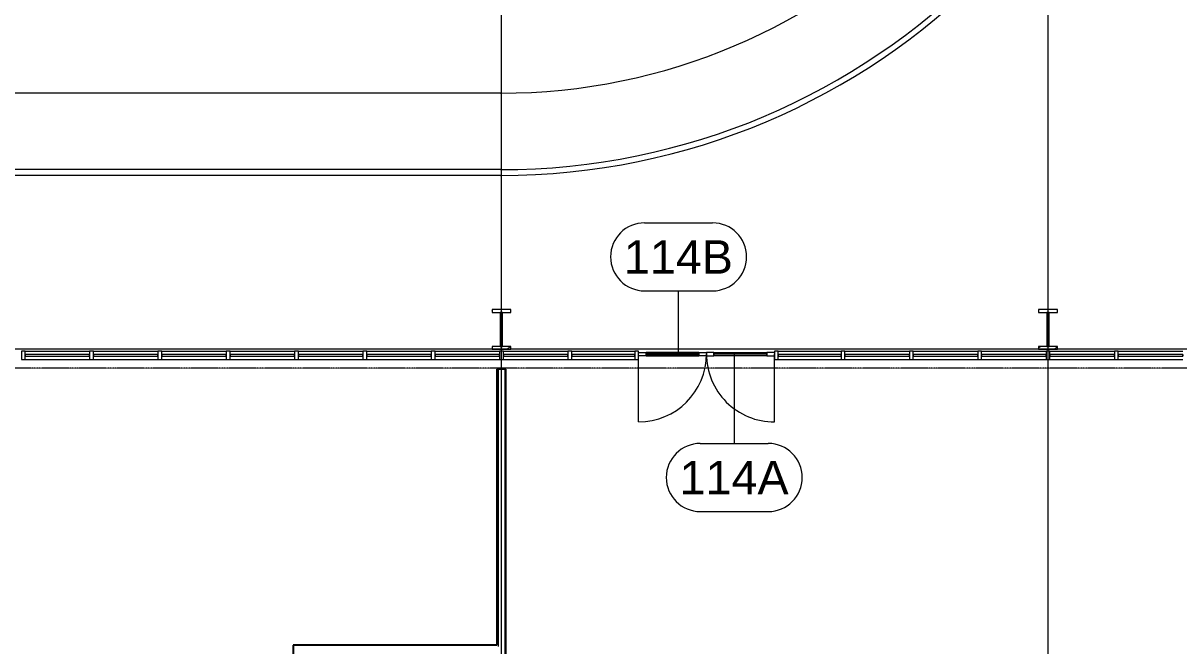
# Model space of a CAD drawing. Header units: inches. Extents: x 21341 to 27231, y -23509 to -20035.
# Drawn here: x 23991 to 24603, y -22517 to -22187 of the extents above; entities that cross this region are included whole.
import ezdxf

# ---------------------------------------------------------------- set-up
doc = ezdxf.new("R2010")
doc.units = ezdxf.units.IN
doc.header["$MEASUREMENT"] = 0
doc.linetypes.add('Grid Line 1_2_', pattern=[0.875, 0.5, -0.125, 0.125, -0.125])
for name, color, linetype, lineweight in [('A-DOOR', 31, 'Continuous', 9), ('A-DOOR-IDEN', 31, 'Continuous', 9), ('A-FLOR-HRAL', 11, 'Continuous', 9), ('A-FLOR-OTLN', 90, 'Continuous', 9), ('A-GLAZ-CURT', 52, 'Continuous', 9), ('A-GLAZ-CWMG', 51, 'Continuous', 9), ('A-WALL', 113, 'Continuous', 9), ('A-WALL-PATT', 111, 'Continuous', 25), ('I-WALL', 2, 'Continuous', 9), ('S-BEAM', 12, 'Continuous', 9), ('S-GRID', 1, 'Continuous', 9)]:
    doc.layers.add(name, color=color, linetype=linetype, lineweight=lineweight)
doc.styles.add('Arial_1', font='arial.ttf', dxfattribs={"height": 17.703593})
pattern_1 = [(0, (0, 0), (61.44, 15.36), [2.534, -43.546, 2.534, -43.546, -245.76]), (0, (0, 0), (61.44, 15.36), [-92.16, 2.534, -89.626, 2.534, -43.546, -107.52]), (0, (0, 0), (61.44, 15.36), [-230.4, 2.534, -28.186, 2.534, -74.266]), (120, (23.04, 7.68), (-44.02215, 45.528601), [2.534, -43.546, 2.534, -43.546, -245.76]), (120, (23.04, 7.68), (-44.02215, 45.528601), [-92.16, 2.534, -89.626, 2.534, -43.546, -107.52]), (120, (23.04, 7.68), (-44.02215, 45.528601), [-230.4, 2.534, -28.186, 2.534, -74.266]), (240, (30.72, 38.4), (-17.41785, -60.888601), [2.534, -43.546, 2.534, -43.546, -245.76]), (240, (30.72, 38.4), (-17.41785, -60.888601), [-92.16, 2.534, -89.626, 2.534, -43.546, -107.52]), (240, (30.72, 38.4), (-17.41785, -60.888601), [-230.4, 2.534, -28.186, 2.534, -74.266])]
pattern_2 = [(225, (24533.39, -22360.053), (19.00703, -19.00703), []), (225, (24533.39, -22388.853), (19.00703, -19.00703), [])]
pattern_3 = [(225, (24243.89, -22360.053), (19.00703, -19.00703), []), (225, (24243.89, -22388.853), (19.00703, -19.00703), [])]

# ---------------------------------------------------------------- blocks, each defined once
blk = doc.blocks.new('System Panel - Glazed-809284-First Floor Plan')
at = {"layer": 'A-GLAZ-CURT'}
for p, q in [((17.09375, 1.25), (-17.09375, 1.25)), ((-17.09375, 1.25), (-17.09375, 0.25)), ((-17.09375, 0.25), (-17.09375, 1.25)), ((17.09375, 1.25), (-17.09375, 1.25)), ((-17.09375, 0.25), (17.09375, 0.25)), ((-17.09375, 0.25), (17.09375, 0.25)), ((17.09375, 0.25), (17.09375, 1.25)), ((17.09375, 1.25), (17.09375, 0.25))]:
    blk.add_line(p, q, dxfattribs=at)
blk = doc.blocks.new('System Panel - Glazed-1044197-First Floor Plan')
at = {"layer": 'A-GLAZ-CURT'}
for p, q in [((16.6875, 1.25), (-16.6875, 1.25)), ((-16.6875, 1.25), (-16.6875, 0.25)), ((-16.6875, 0.25), (-16.6875, 1.25)), ((16.6875, 1.25), (-16.6875, 1.25)), ((-16.6875, 0.25), (16.6875, 0.25)), ((-16.6875, 0.25), (16.6875, 0.25)), ((16.6875, 0.25), (16.6875, 1.25)), ((16.6875, 1.25), (16.6875, 0.25))]:
    blk.add_line(p, q, dxfattribs=at)
blk = doc.blocks.new('Door_Single_Storefront - one-1044198-First Floor Plan')
at = {"layer": 'A-DOOR'}
for p, q in [((-18, 36), (-18, 0)), ((-14, 1), (-18, 1)), ((-14, -0.75), (-14, 1)), ((-14, 1), (14, 1)), ((14, 0.5), (-14, 0.5)), ((-14, 0.5), (-14, -0.25)), ((18, 1), (14, 1)), ((14, 1), (14, -0.75)), ((14, -0.25), (14, 0.5)), ((18, -0.75), (18, 1)), ((-18, -0.75), (-14, -0.75)), ((-14, -0.25), (14, -0.25)), ((14, -0.75), (-14, -0.75)), ((14, -0.75), (18, -0.75))]:
    blk.add_line(p, q, dxfattribs=at)
blk.add_arc((-18, 0), 36, 360, 90, dxfattribs=at)
blk = doc.blocks.new('Door_Single_Storefront - one-1044203-First Floor Plan')
at = {"layer": 'A-DOOR'}
for p, q in [((-18, 0.75), (-14, 0.75)), ((-18, -36), (-18, 0)), ((-14, 0.75), (-14, -1)), ((14, 0.75), (-14, 0.75)), ((-14, -0.5), (-14, 0.25)), ((-14, 0.25), (14, 0.25)), ((14, -1), (14, 0.75)), ((14, 0.75), (18, 0.75)), ((14, 0.25), (14, -0.5)), ((18, 0.75), (18, -1)), ((-14, -1), (-18, -1)), ((14, -0.5), (-14, -0.5)), ((-14, -1), (14, -1)), ((18, -1), (14, -1))]:
    blk.add_line(p, q, dxfattribs=at)
blk.add_arc((-18, 0), 36, 270, 0, dxfattribs=at)
blk = doc.blocks.new('Rectangular Mullion - Rectangular Mullion 1-769167-First Floor Plan')
at = {"layer": 'A-GLAZ-CWMG'}
for p, q in [((24498.2, -22360.55), (24532.39, -22360.55)), ((24498.2, -22365.05), (24532.39, -22365.05))]:
    blk.add_line(p, q, dxfattribs=at)
blk = doc.blocks.new('Rectangular Mullion - Rectangular Mullion 1-1044194-First Floor Plan')
at = {"layer": 'A-GLAZ-CWMG'}
for p, q in [((24390.45, -22360.55), (24423.83, -22360.55)), ((24390.45, -22365.05), (24423.83, -22365.05))]:
    blk.add_line(p, q, dxfattribs=at)
blk = doc.blocks.new('Rectangular Mullion - Rectangular Mullion 1-1044201-First Floor Plan')
at = {"layer": 'A-GLAZ-CWMG'}
for p, q in [((24281.08, -22360.55), (24314.45, -22360.55)), ((24281.08, -22365.05), (24314.45, -22365.05))]:
    blk.add_line(p, q, dxfattribs=at)
blk = doc.blocks.new('Rectangular Mullion - Rectangular Mullion 1-809282-First Floor Plan')
at = {"layer": 'A-GLAZ-CWMG', "lineweight": 13}
for p, q in [((-1, 1.5), (1, 1.5)), ((-1, -3), (-1, 1.5)), ((1, 1.5), (1, -3)), ((1, -3), (-1, -3))]:
    blk.add_line(p, q, dxfattribs=at)
blk = doc.blocks.new('Top Rail Type - Top Rail_Internal_-939601-First Floor Plan')
at = {"layer": 'A-FLOR-HRAL'}
for p, q in [((24243.39, -22264.53), (23233.26, -22264.53)), ((24243.39, -22267.58), (23233.26, -22267.58))]:
    blk.add_line(p, q, dxfattribs=at)
for radius in [358.48, 361.52]:
    blk.add_arc((24243.39, -21906.05), radius, 270, 0, dxfattribs=at)
blk = doc.blocks.new('columns and girder2 - one-V35-First Floor Plan')
at = {"layer": 'S-BEAM'}
h = blk.add_hatch(dxfattribs=at)
h.set_pattern_fill('FP_25', color=256, style=0, pattern_type=2)
h.set_pattern_definition(pattern_2)
h.paths.add_polyline_path([(5, -0.5), (-5, -0.5), (-5, -2), (5, -2)], flags=0)
h.paths.add_polyline_path([(-5, -20), (-5, -21.5), (5, -21.5), (5, -20)], flags=0)
h.paths.add_polyline_path([(-5, -1204.75), (-5, -1206.25), (5, -1206.25), (5, -1204.75)], flags=0)
h.paths.add_polyline_path([(5, -1224.25), (-5, -1224.25), (-5, -1225), (5, -1225)], flags=0)
h = blk.add_hatch(dxfattribs=at)
h.set_pattern_fill('FP_25', color=256, style=0, pattern_type=2)
h.set_pattern_definition(pattern_2)
h.paths.add_polyline_path([(0.62, -2), (-0.63, -2), (-0.63, -20), (0.62, -20)], flags=0)
h.paths.add_polyline_path([(-0.63, -1206.25), (-0.63, -1224.25), (0.62, -1224.25), (0.62, -1206.25)], flags=0)
at = {"layer": 'S-BEAM', "lineweight": 15}
for p, q in [((5, -0.5), (-5, -0.5)), ((-5, -0.5), (-5, -2)), ((-5, -2), (5, -2)), ((0.62, -2), (-0.63, -2)), ((-0.63, -2), (-0.63, -20)), ((0.62, -20), (0.62, -2)), ((5, -2), (5, -0.5)), ((5, -20), (-5, -20)), ((-5, -20), (-5, -21.5)), ((-5, -21.5), (5, -21.5)), ((-0.63, -20), (0.62, -20)), ((5, -21.5), (5, -20))]:
    blk.add_line(p, q, dxfattribs=at)
blk = doc.blocks.new('columns and girder2 - one-V36-First Floor Plan')
at = {"layer": 'S-BEAM'}
h = blk.add_hatch(dxfattribs=at)
h.set_pattern_fill('FP_26', color=256, style=0, pattern_type=2)
h.set_pattern_definition(pattern_3)
h.paths.add_polyline_path([(5, -0.5), (-5, -0.5), (-5, -2), (5, -2)], flags=0)
h.paths.add_polyline_path([(5, -20), (-5, -20), (-5, -21.5), (5, -21.5)], flags=0)
h.paths.add_polyline_path([(-5, -1204.75), (-5, -1206.25), (5, -1206.25), (5, -1204.75)], flags=0)
h.paths.add_polyline_path([(5, -1224.25), (-5, -1224.25), (-5, -1225), (5, -1225)], flags=0)
h = blk.add_hatch(dxfattribs=at)
h.set_pattern_fill('FP_26', color=256, style=0, pattern_type=2)
h.set_pattern_definition(pattern_3)
h.paths.add_polyline_path([(0.62, -2), (-0.63, -2), (-0.63, -20), (0.62, -20)], flags=0)
h.paths.add_polyline_path([(-0.63, -1206.25), (-0.63, -1224.25), (0.62, -1224.25), (0.62, -1206.25)], flags=0)
at = {"layer": 'S-BEAM', "lineweight": 15}
for p, q in [((5, -0.5), (-5, -0.5)), ((-5, -0.5), (-5, -2)), ((-5, -2), (5, -2)), ((0.62, -2), (-0.63, -2)), ((-0.63, -2), (-0.63, -20)), ((0.62, -20), (0.62, -2)), ((5, -2), (5, -0.5)), ((5, -20), (-5, -20)), ((-5, -20), (-5, -21.5)), ((-5, -21.5), (5, -21.5)), ((-0.63, -20), (0.62, -20)), ((5, -21.5), (5, -20))]:
    blk.add_line(p, q, dxfattribs=at)
blk = doc.blocks.new('Door Tag - Door Tag-4658-First Floor Plan')
at = {"layer": 'A-DOOR-IDEN'}
for p, q in [((-0.09375, 0.09375), (0.09375, 0.09375)), ((-0.09375, -0.09375), (0.09375, -0.09375))]:
    blk.add_line(p, q, dxfattribs=at)
for centre, start, end in [((-0.09375, 0), 90, 270), ((0.09375, 0), 270, 90)]:
    blk.add_arc(centre, 0.09375, start, end, dxfattribs=at)

msp = doc.modelspace()

# ---------------------------------------------------------------- hatches: boundary and pattern name
at = {"layer": 'A-WALL-PATT', "lineweight": 9}
h = msp.add_hatch(dxfattribs=at)
h.set_pattern_fill('FP_13', color=256, style=0, pattern_type=2)
h.set_pattern_definition(pattern_1)
h.paths.add_polyline_path([(24242.13758, -22786.86922), (24242.14023, -22786.86922), (24242.14023, -22772.4864), (24241.51523, -22772.4864), (24241.51523, -22786.86922)], flags=0)
h.paths.add_polyline_path([(24242.04707, -22772.05281), (24242.14023, -22772.05281), (24242.14023, -22684.36531), (24241.51523, -22684.36531), (24241.51523, -22772.05281)], flags=0)
h.paths.add_polyline_path([(24242.14023, -22680.86531), (24242.14023, -22602.36531), (24241.51523, -22602.36531), (24241.51523, -22680.86531)], flags=0)
h.paths.add_polyline_path([(24241.51523, -22598.86531), (24242.14023, -22598.86531), (24242.14023, -22520.36531), (24241.51523, -22520.36531), (24241.51523, -22598.24031)], flags=0)
h.paths.add_polyline_path([(24241.51523, -22516.86531), (24242.14023, -22516.86531), (24242.14023, -22370.17781), (24241.51523, -22370.17781), (24241.51523, -22516.24031)], flags=0)
h = msp.add_hatch(dxfattribs=at)
h.set_pattern_fill('FP_13', color=256, style=0, pattern_type=2)
h.set_pattern_definition(pattern_1)
h.paths.add_polyline_path([(24245.64023, -22786.86922), (24246.26523, -22786.86922), (24246.26523, -22772.4864), (24245.64023, -22772.4864), (24245.64023, -22782.227)], flags=0)
h.paths.add_polyline_path([(24245.64023, -22772.05281), (24246.26523, -22772.05281), (24246.26523, -22370.17781), (24245.64023, -22370.17781), (24245.64023, -22762.86013)], flags=0)

# ---------------------------------------------------------------- linework, layer by layer
at = {"layer": 'A-DOOR-IDEN'}
for p, q in [((24337.70167, -22362.05281), (24337.70167, -22328.67538)), ((24367.20378, -22362.05281), (24367.20378, -22409.45066))]:
    msp.add_line(p, q, dxfattribs=at)
at = {"layer": 'A-FLOR-OTLN'}
msp.add_line((24243.39023, -22224.0601), (23233.25546, -22224.0601), dxfattribs=at)
msp.add_arc((24243.39023, -21906.0601), 318, 270, 0, dxfattribs=at)
at = {"layer": 'A-WALL'}
for p, q in [((24242.14023, -22370.17781), (24242.14023, -22516.86531)), ((24245.64023, -22370.17781), (24245.64023, -22772.05281))]:
    msp.add_line(p, q, dxfattribs=at)
at = {"layer": 'I-WALL', "lineweight": 25}
for p, q in [((24246.26523, -22370.17781), (24241.51523, -22370.17781)), ((24241.51523, -22370.17781), (24241.51523, -22516.24031)), ((24246.26523, -22772.05281), (24246.26523, -22370.17781)), ((24241.51523, -22516.24031), (24133.57773, -22516.24031)), ((24133.57773, -22516.24031), (24133.57773, -22523.61531))]:
    msp.add_line(p, q, dxfattribs=at)
at = {"layer": 'S-GRID', "linetype": 'Grid Line 1_2_'}
for p, q in [((24243.89023, -23095.79981), (24243.89023, -20550.05281)), ((24533.39023, -23095.79981), (24533.39023, -20550.05281)), ((24243.89023, -23413.24119), (24243.89023, -20902.42781)), ((24533.39023, -23413.24119), (24533.39023, -20902.42781)), ((26719.06441, -22359.55281), (22653.5125, -22359.55281)), ((27097.46684, -22359.55281), (22737.5125, -22359.55281)), ((27001.46684, -22369.55281), (22737.5125, -22369.55281))]:
    msp.add_line(p, q, dxfattribs=at)

# ---------------------------------------------------------------- block references
at = {"layer": 'A-DOOR'}
msp.add_blockref('Door_Single_Storefront - one-1044203-First Floor Plan', (24334.45273, -22362.05281), dxfattribs=at)
at = {"layer": 'A-DOOR', "rotation": 180}
msp.add_blockref('Door_Single_Storefront - one-1044198-First Floor Plan', (24370.45273, -22362.05281), dxfattribs=at)
at = {"layer": 'A-DOOR-IDEN', "xscale": 191.9999999999999, "yscale": 191.9999999999999, "zscale": 191.9999999999999}
for p in [(24337.70167, -22310.67538), (24367.20378, -22427.45066)]:
    msp.add_blockref('Door Tag - Door Tag-4658-First Floor Plan', p, dxfattribs=at)
at = {"layer": 'A-FLOR-HRAL'}
msp.add_blockref('Top Rail Type - Top Rail_Internal_-939601-First Floor Plan', (0, 0), dxfattribs=at)
at = {"layer": 'A-GLAZ-CURT', "rotation": 180}
for name, p in [('System Panel - Glazed-809284-First Floor Plan', (24008.67148, -22362.05281)), ('System Panel - Glazed-809284-First Floor Plan', (24044.85898, -22362.05281)), ('System Panel - Glazed-809284-First Floor Plan', (24081.04648, -22362.05281)), ('System Panel - Glazed-809284-First Floor Plan', (24117.23398, -22362.05281)), ('System Panel - Glazed-809284-First Floor Plan', (24153.42148, -22362.05281)), ('System Panel - Glazed-809284-First Floor Plan', (24189.60898, -22362.05281)), ('System Panel - Glazed-809284-First Floor Plan', (24225.79648, -22362.05281)), ('System Panel - Glazed-809284-First Floor Plan', (24261.98398, -22362.05281)), ('System Panel - Glazed-1044197-First Floor Plan', (24297.76523, -22362.05281)), ('System Panel - Glazed-1044197-First Floor Plan', (24407.14023, -22362.05281)), ('System Panel - Glazed-809284-First Floor Plan', (24442.92148, -22362.05281)), ('System Panel - Glazed-809284-First Floor Plan', (24479.10898, -22362.05281)), ('System Panel - Glazed-809284-First Floor Plan', (24515.29648, -22362.05281)), ('System Panel - Glazed-809284-First Floor Plan', (24551.48398, -22362.05281)), ('System Panel - Glazed-809284-First Floor Plan', (24587.67148, -22362.05281))]:
    msp.add_blockref(name, p, dxfattribs=at)
at = {"layer": 'A-GLAZ-CWMG', "extrusion": (0, 0, -1)}
for p in [(-23990.57773, -22362.05281), (-24026.76523, -22362.05281), (-24062.95273, -22362.05281), (-24099.14023, -22362.05281), (-24135.32773, -22362.05281), (-24171.51523, -22362.05281), (-24207.70273, -22362.05281), (-24243.89023, -22362.05281), (-24280.07773, -22362.05281), (-24315.45273, -22362.05281), (-24389.45273, -22362.05281), (-24424.82773, -22362.05281), (-24461.01523, -22362.05281), (-24497.20273, -22362.05281), (-24533.39023, -22362.05281), (-24569.57773, -22362.05281)]:
    msp.add_blockref('Rectangular Mullion - Rectangular Mullion 1-809282-First Floor Plan', p, dxfattribs=at)
at = {"layer": 'A-GLAZ-CWMG'}
for name, p in [('Rectangular Mullion - Rectangular Mullion 1-769167-First Floor Plan', (-506.625, 0)), ('Rectangular Mullion - Rectangular Mullion 1-769167-First Floor Plan', (-470.4375, 0)), ('Rectangular Mullion - Rectangular Mullion 1-769167-First Floor Plan', (-434.25, 0)), ('Rectangular Mullion - Rectangular Mullion 1-769167-First Floor Plan', (-398.0625, 0)), ('Rectangular Mullion - Rectangular Mullion 1-769167-First Floor Plan', (-361.875, 0)), ('Rectangular Mullion - Rectangular Mullion 1-769167-First Floor Plan', (-325.6875, 0)), ('Rectangular Mullion - Rectangular Mullion 1-769167-First Floor Plan', (-289.5, 0)), ('Rectangular Mullion - Rectangular Mullion 1-769167-First Floor Plan', (-253.3125, 0)), ('Rectangular Mullion - Rectangular Mullion 1-1044201-First Floor Plan', (0, 0)), ('Rectangular Mullion - Rectangular Mullion 1-1044194-First Floor Plan', (0, 0)), ('Rectangular Mullion - Rectangular Mullion 1-769167-First Floor Plan', (-72.375, 0)), ('Rectangular Mullion - Rectangular Mullion 1-769167-First Floor Plan', (-36.1875, 0)), ('Rectangular Mullion - Rectangular Mullion 1-769167-First Floor Plan', (0, 0)), ('Rectangular Mullion - Rectangular Mullion 1-769167-First Floor Plan', (36.1875, 0)), ('Rectangular Mullion - Rectangular Mullion 1-769167-First Floor Plan', (72.375, 0))]:
    msp.add_blockref(name, p, dxfattribs=at)
at = {"layer": 'S-BEAM', "rotation": 180}
for name, p in [('columns and girder2 - one-V36-First Floor Plan', (24243.89023, -22360.05281)), ('columns and girder2 - one-V35-First Floor Plan', (24533.39023, -22360.05281))]:
    msp.add_blockref(name, p, dxfattribs=at)

# ---------------------------------------------------------------- texts
at = {"layer": 'A-DOOR-IDEN', "char_height": 17.703593, "width": 68.904, "attachment_point": 2, "line_spacing_factor": 0.938532, "style": 'Arial_1'}
for s, insert in [('114B', (24337.61902, -22301.8666)), ('114A', (24367.12114, -22418.64188))]:
    msp.add_mtext(s, dxfattribs=dict(at, insert=insert))

doc.saveas('drawing.dxf')
